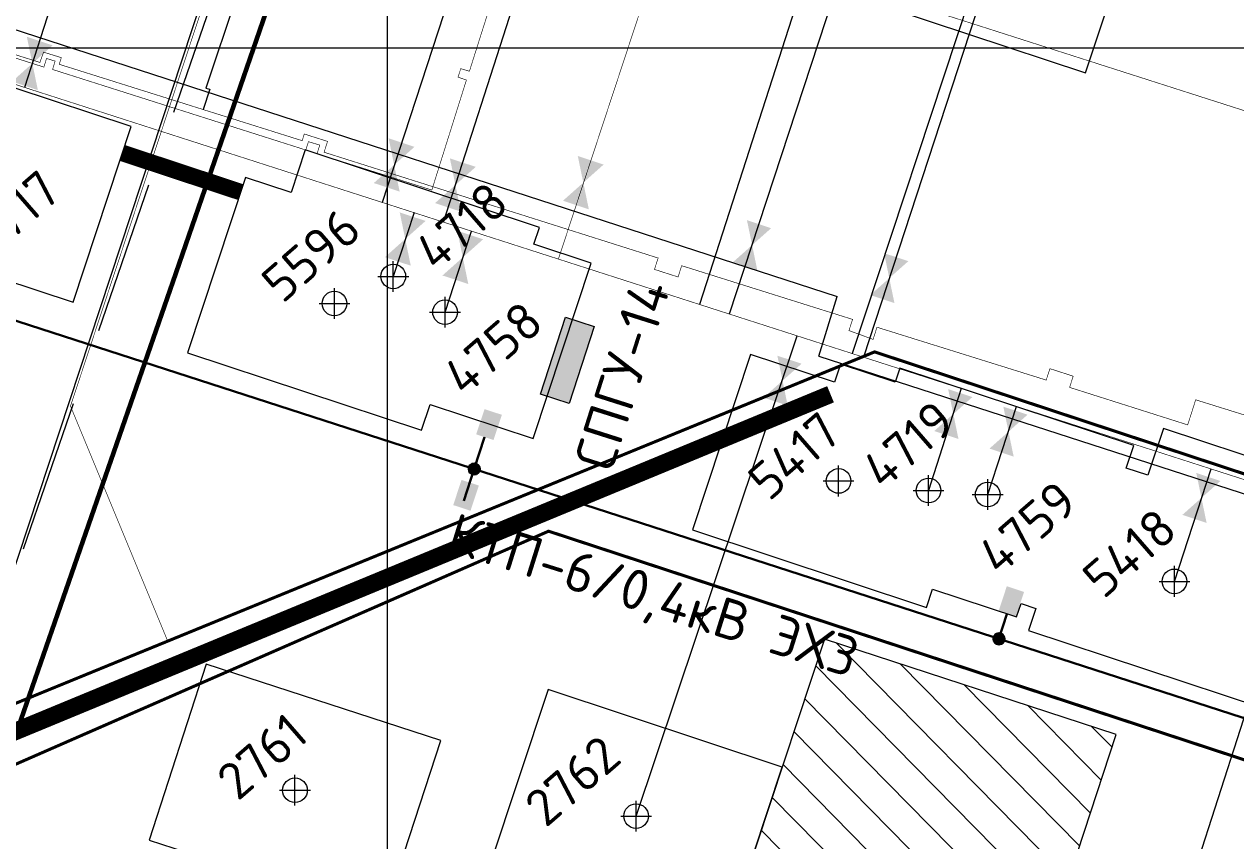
# Model space of a CAD drawing. Header units: millimetres. Extents: x 519 to 9564855, y -810 to 5021775.
# Drawn here: x 9541885.1 to 9542278.3, y 4996742.6 to 4997007.7 of the extents above; entities that cross this region are included whole.
import ezdxf
from ezdxf.enums import TextEntityAlignment as Align

# ---------------------------------------------------------------- set-up
doc = ezdxf.new("R2010")
doc.units = ezdxf.units.MM
doc.header["$LTSCALE"] = 2
doc.header["$MEASUREMENT"] = 0
doc.header["$PDMODE"] = 2
doc.header["$PDSIZE"] = 5
doc.linetypes.add('92051501$0$DASHED', pattern=[0.75, 0.5, -0.25])
doc.linetypes.add('ACAD_ISO02W100', pattern=[15, 12, -3])
for name, color, linetype, lineweight in [('200 скв. на 2010 год', 61, 'Continuous', 0), ('PPLINE_GAS', 4, 'GAS_LINE', 30), ('Stage 11.Object 2.Frame&Text', 26, 'Continuous', 53), ('SteamInjInfrastructure', 25, 'Continuous', 100), ('WELLS(drilled after 2000y)', 6, 'Continuous', 40), ('неф.коллектор', 94, 'g5_122_n', 30), ('Скв на 2025 допы от ХеКай', 204, 'Continuous', 0), ('Скважины на 2022 год', 60, 'Continuous', 13), ('Электро', 1, 'Continuous', 30), ('Электроснаб', 1, 'Continuous', 18), ('Электроснабжене', 1, 'Continuous', 18)]:
    doc.layers.add(name, color=color, linetype=linetype, lineweight=lineweight)
for name, color, linetype in [('2003-2004 Supplemental wells', 7, 'Continuous'), ('Existing roads', 41, 'Continuous'), ('FIBERGLASS', 212, 'Continuous'), ('GRID_PULKOVO', 7, 'Continuous'), ('OilColl&Flowlines', 3, 'Continuous'), ('Stage 12 wells.Text&Frame', 52, 'Continuous'), ('Stage VII wells', 9, 'Continuous'), ('Скважины  2018 года', 7, 'Continuous'), ('Скважины 2019г.', 241, 'Continuous'), ('Скважины на 2021 год', 7, 'Continuous')]:
    doc.layers.add(name, color=color, linetype=linetype)
doc.styles.add('92051501$0$STANDARD', font='simplex.shx')
doc.styles.add('Elect', font='isocpeur.ttf')
doc.styles.add('GeoApp', font='', dxfattribs={"height": 1})
doc.styles.get("Standard").update_dxf_attribs({"font": 'isocpeur.ttf', "width": 0.5})
doc.styles.get('GeoApp').set_extended_font_data('D431', italic=True)
doc.linetypes.add('g5_122_n', pattern='A,1,-1,1.5,-0.3,["Н",GeoApp,S=1,R=0,X=0,Y=-0.5],-1.5,1.5,-1,4,-1,4,-1,3', length=20.8)
doc.linetypes.add('GAS_LINE', pattern='A,0.5,-0.2,["G",92051501$0$STANDARD,S=0.1,R=0,X=-0.1,Y=-0.05],-0.05', length=0.75)

msp = doc.modelspace()

# ---------------------------------------------------------------- hatches: boundary and pattern name
at = {"linetype": 'ByBlock', "lineweight": 0, "ltscale": 80}
msp.add_hatch(color=1, dxfattribs=at).paths.add_polyline_path([(9542060.90493, 4996912.50303), (9542052.64204, 4996887.53072), (9542061.98067, 4996884.49642), (9542070.10888, 4996909.51249)])
at = {"layer": 'Скважины  2018 года', "linetype": 'ByBlock', "lineweight": 0, "ltscale": 50}
h = msp.add_hatch(dxfattribs=at)
h.set_pattern_fill('ANSI31', color=5, scale=80, angle=-90.4427269)
h.set_pattern_definition([(314.55727308, (4619392.119, 14577219.973), (7.125494614, 7.0162188185), [])])
h.paths.add_polyline_path([(9542239.50991, 4996777.06878), (9542144.84783, 4996808.02295), (9542100.89081, 4996675.16321), (9542195.92016, 4996644.02768)])
at = {"layer": 'Электро'}
for points in [[(9542031.81332, 4996874.54161), (9542037.42556, 4996872.68462), (9542040.13279, 4996880.86648), (9542034.52055, 4996882.72347)], [(9542024.34904, 4996851.56891), (9542029.96127, 4996849.71192), (9542032.6685, 4996857.89378), (9542027.05627, 4996859.75076)], [(9542201.28944, 4996817.042), (9542206.90167, 4996815.18501), (9542209.6089, 4996823.36687), (9542203.99667, 4996825.22386)]]:
    msp.add_hatch(color=256, dxfattribs=at).paths.add_polyline_path(points)
h = msp.add_hatch(color=256, dxfattribs=at)
edge = h.paths.add_edge_path()
edge.add_arc((9542031.17802, 4996863.30198), 1.80448, 0, 360)
h = msp.add_hatch(color=256, dxfattribs=at)
edge = h.paths.add_edge_path()
edge.add_arc((9542201.45937, 4996808.1421), 1.80448, 0, 360)
at = {"layer": 'Электроснаб', "linetype": '92051501$0$DASHED', "lineweight": 0}
for points in [[(9542031.81332, 4996874.54161), (9542037.42556, 4996872.68462), (9542040.13279, 4996880.86648), (9542034.52055, 4996882.72347)], [(9542201.28944, 4996817.042), (9542206.90167, 4996815.18501), (9542209.6089, 4996823.36687), (9542203.99667, 4996825.22386)]]:
    msp.add_hatch(color=1, dxfattribs=at).paths.add_polyline_path(points)
at = {"layer": 'Электроснаб', "lineweight": 0}
h = msp.add_hatch(color=1, dxfattribs=at)
edge = h.paths.add_edge_path()
edge.add_arc((9542031.17802, 4996863.30198), 1.80448, 0, 360)
msp.add_hatch(color=1, dxfattribs=at).paths.add_polyline_path([(9542024.34904, 4996851.56891), (9542029.96127, 4996849.71192), (9542032.6685, 4996857.89378), (9542027.05627, 4996859.75076)])
at = {"layer": 'Электроснаб', "linetype": '92051501$0$DASHED', "lineweight": 0}
h = msp.add_hatch(color=1, dxfattribs=at)
edge = h.paths.add_edge_path()
edge.add_arc((9542201.45937, 4996808.1421), 1.80448, 0, 360)
at = {"layer": 'Электроснабжене', "linetype": '92051501$0$DASHED', "lineweight": 0}
for points in [[(9542031.81332, 4996874.54161), (9542037.42556, 4996872.68462), (9542040.13279, 4996880.86648), (9542034.52055, 4996882.72347)], [(9542201.28944, 4996817.042), (9542206.90167, 4996815.18501), (9542209.6089, 4996823.36687), (9542203.99667, 4996825.22386)]]:
    msp.add_hatch(color=1, dxfattribs=at).paths.add_polyline_path(points)
at = {"layer": 'Электроснабжене', "lineweight": 0}
h = msp.add_hatch(color=1, dxfattribs=at)
edge = h.paths.add_edge_path()
edge.add_arc((9542031.17802, 4996863.30198), 1.80448, 0, 360)
msp.add_hatch(color=1, dxfattribs=at).paths.add_polyline_path([(9542024.34904, 4996851.56891), (9542029.96127, 4996849.71192), (9542032.6685, 4996857.89378), (9542027.05627, 4996859.75076)])
at = {"layer": 'Электроснабжене', "linetype": '92051501$0$DASHED', "lineweight": 0}
h = msp.add_hatch(color=1, dxfattribs=at)
edge = h.paths.add_edge_path()
edge.add_arc((9542201.45937, 4996808.1421), 1.80448, 0, 360)

# ---------------------------------------------------------------- linework, layer by layer
at = {"color": 6, "lineweight": 0}
for p, q in [((9541959.20756, 4997032.28714), (9541944.02487, 4996986.95543)), ((9541945.37721, 4996986.58168), (9541943.20929, 4996979.96972)), ((9541944.02487, 4996986.95543), (9541945.37721, 4996986.58168))]:
    msp.add_line(p, q, dxfattribs=at)
at = {"color": 0, "linetype": 'ByBlock', "lineweight": 0, "ltscale": 80}
msp.add_lwpolyline([(9542052.64204, 4996887.53072), (9542060.77026, 4996912.54679), (9542070.10888, 4996909.51249), (9542061.98067, 4996884.49642)], close=True, dxfattribs=at)
at = {"layer": '200 скв. на 2010 год', "color": 0, "linetype": 'ByBlock', "lineweight": 0}
for points in [[(9542016.82951, 4996884.1994), (9542016.82951, 4996884.1994), (9542050.26254, 4996873.13702), (9542069.11798, 4996930.12241), (9542050.51631, 4996936.27737)], [(9542242.77552, 4996863.54074), (9542245.21798, 4996870.92241), (9542169.23745, 4996896.06299), (9542167.73051, 4996891.50867)]]:
    msp.add_lwpolyline(points, dxfattribs=at)
for centre in [(9542021.7, 4996914.2), (9542197.8, 4996855)]:
    msp.add_circle(centre, 4, dxfattribs=at)
for p in [(9542021.7, 4996914.2), (9542197.8, 4996855)]:
    msp.add_point(p, dxfattribs=at)
at = {"layer": '2003-2004 Supplemental wells', "color": 0, "lineweight": 0, "ltscale": 5}
msp.add_point((9542083.7, 4996750.6), dxfattribs=at)
at = {"layer": 'Existing roads', "lineweight": 0, "const_width": 5.4}
msp.add_lwpolyline([(9541916.98824, 4996965.8703), (9541955.3535, 4996953.17593)], dxfattribs=at)
at = {"layer": 'Existing roads', "lineweight": 0, "const_width": 5.7, "flags": 128}
msp.add_lwpolyline([(9542146.78766, 4996887.54136), (9541292.14536, 4996533.95338)], dxfattribs=at)
at = {"layer": 'FIBERGLASS', "color": 5, "linetype": '92051501$0$DASHED', "lineweight": 0, "ltscale": 50}
msp.add_line((9542194.14782, 4997735.41625), (9541382.08701, 4995377.79909), dxfattribs=at)
at = {"layer": 'FIBERGLASS', "lineweight": 0, "const_width": 1}
msp.add_lwpolyline([(9537068.05, 4997002.22187), (9537981.72, 4996708.3), (9538034.79, 4996874.91), (9539300, 4996482.3), (9539854.3, 4997038.3), (9541302.5903, 4996549.89746), (9542161.1, 4996901.3), (9542450.6, 4996805.7), (9542706.4, 4996882.9), (9542843.8, 4997304.1), (9543427.4, 4997108.5), (9543551.3, 4997487.2), (9544168.068, 4997275.346), (9544226.79603, 4997449.75375)], dxfattribs=at)
at = {"layer": 'FIBERGLASS', "lineweight": 0, "ltscale": 5, "const_width": 1}
msp.add_lwpolyline([(9541202.46, 4996731.86), (9541157.86089, 4996595.43189), (9541344.59256, 4996532.15575), (9542055.29603, 4996843.09363), (9542442.74738, 4996715.71339), (9542720.61, 4996868.84), (9542838.83, 4997229.37), (9543081.81, 4997149.7), (9543145.77, 4997182.12), (9543440.72, 4997085.62), (9543558.29, 4997444.97), (9544154.46845, 4997245.2615), (9544223.59731, 4997450.79678)], dxfattribs=at)
at = {"layer": 'GRID_PULKOVO', "lineweight": 0}
for p, q in [((9542002.89283, 5010000), (9542002.89283, 4991998.07591)), ((9533000, 4997000), (9548000, 4997000))]:
    msp.add_line(p, q, dxfattribs=at)
at = {"layer": 'OilColl&Flowlines', "lineweight": 0, "ltscale": 40}
for p, q in [((9541929.8, 4997125.6), (9541885.26334, 4996987.15124)), ((9542053.3, 4997109.2), (9542001.33724, 4996949.8122)), ((9542021.7, 4996914.2), (9542030.30256, 4996940.49454)), ((9542197.8, 4996855), (9542207.0919, 4996883.53764))]:
    msp.add_line(p, q, dxfattribs=at)
at = {"layer": 'OilColl&Flowlines', "lineweight": 0}
for p, q in [((9542158, 4997083.6), (9542104.30734, 4996916.68844)), ((9542021.18445, 4996943.42768), (9542064.84675, 4997079.15837)), ((9542160.7, 4997056.4), (9542113.94942, 4996913.58674)), ((9542202.83842, 4997049.04291), (9542153.82977, 4996900.7579)), ((9542201.2, 4997033.2), (9542157.46198, 4996899.58948)), ((9542011.62883, 4996946.50157, -1.98839), (9542004.9, 4996925.8)), ((9542189.23019, 4996889.37017, -3.63029), (9542178.6, 4996856.3))]:
    msp.add_line(p, q, dxfattribs=at)
at = {"layer": 'OilColl&Flowlines', "linetype": 'ByBlock', "lineweight": 0}
msp.add_line((9542083.7, 4996750.6), (9542135.9825, 4996906.49907, -7.73332), dxfattribs=at)
at = {"layer": 'OilColl&Flowlines', "linetype": 'ByBlock', "lineweight": 0, "ltscale": 50, "const_width": 0.2}
msp.add_lwpolyline([(9542143.42845, 4997619.78867), (9541900.14483, 4996883.69007), (9541931.70263, 4996807.40378)], dxfattribs=at)
at = {"layer": 'OilColl&Flowlines', "color": 3, "linetype": 'ByBlock', "lineweight": 0, "ltscale": 80, "const_width": 0.2}
msp.add_lwpolyline([(9542234.11464, 4997261.67999), (9542180.978, 4997109.28691), (9542123.38916, 4997128.34326), (9542058.48308, 4996931.42934)], dxfattribs=at)
at = {"layer": 'OilColl&Flowlines', "lineweight": 0, "ltscale": 40, "const_width": 0.2}
msp.add_lwpolyline([(9541563.46, 4997090.67), (9542471.25098, 4996798.64879)], dxfattribs=at)
at = {"layer": 'OilColl&Flowlines', "lineweight": 0}
for points in [[(9541894.36591, 4997000.81917), (9541887.77028, 4996994.94442), (9541885.98041, 4997003.59378)], [(9541889.56015, 4996986.29506), (9541881.17465, 4996989.06967), (9541887.77028, 4996994.94442)], [(9542011.77508, 4996967.85771), (9542005.17945, 4996961.98296), (9542003.38958, 4996970.63232)], [(9542031.65757, 4996961.35618), (9542025.06194, 4996955.48143), (9542023.27207, 4996964.13079)], [(9542073.16121, 4996962.11874), (9542066.56558, 4996956.24399), (9542064.77571, 4996964.89335)], [(9542006.96932, 4996953.3336), (9541998.58382, 4996956.10821), (9542005.17945, 4996961.98296)], [(9542026.85181, 4996946.83207), (9542018.46631, 4996949.60668), (9542025.06194, 4996955.48143)], [(9542068.35545, 4996947.59463), (9542059.96995, 4996950.36924), (9542066.56558, 4996956.24399)], [(9542015.37716, 4996943.80873, -1.15418), (9542008.78153, 4996937.93398, -1.15418), (9542006.99166, 4996946.58334, -1.15418)], [(9542127.52579, 4996941.46293), (9542121.34577, 4996935.95836), (9542119.66869, 4996944.0627)], [(9542034.04848, 4996937.85066), (9542027.45284, 4996931.97591), (9542025.66298, 4996940.62527)], [(9542010.57139, 4996929.28461, -1.15418), (9542002.18589, 4996932.05922, -1.15418), (9542008.78153, 4996937.93398, -1.15418)], [(9542123.02285, 4996927.85402), (9542115.16575, 4996930.4538), (9542121.34577, 4996935.95836)], [(9542029.24271, 4996923.32655), (9542020.85721, 4996926.10116), (9542027.45284, 4996931.97591)], [(9542172.04008, 4996930.7484), (9542165.86006, 4996925.24383), (9542164.18297, 4996933.34818)], [(9542167.53714, 4996917.13949), (9542159.68003, 4996919.73927), (9542165.86006, 4996925.24383)], [(9542192.81954, 4996886.62518, -2.73738), (9542186.63951, 4996881.12062, -2.73738), (9542184.96243, 4996889.22496, -2.73738)], [(9542210.73157, 4996880.91206, -6.5037), (9542204.55155, 4996875.40749, -6.5037), (9542202.87447, 4996883.51183, -6.5037)], [(9542188.3166, 4996873.01628, -2.73738), (9542180.45949, 4996875.61605, -2.73738), (9542186.63951, 4996881.12062, -2.73738)], [(9542206.22863, 4996867.30315, -6.5037), (9542198.37153, 4996869.90292, -6.5037), (9542204.55155, 4996875.40749, -6.5037)], [(9542273.33894, 4996859.40128, -2.7694), (9542267.15892, 4996853.89671, -2.7694), (9542265.48183, 4996862.00105, -2.7694)], [(9542268.836, 4996845.79237, -2.7694), (9542260.97889, 4996848.39215, -2.7694), (9542267.15892, 4996853.89671, -2.7694)]]:
    msp.add_solid(points, dxfattribs=at)
at = {"layer": 'OilColl&Flowlines', "linetype": 'ByBlock', "lineweight": 0}
for points in [[(9542137.39997, 4996897.46266), (9542131.21995, 4996891.9581), (9542129.54286, 4996900.06244)], [(9542132.89703, 4996883.85376), (9542125.03992, 4996886.45353), (9542131.21995, 4996891.9581)]]:
    msp.add_solid(points, dxfattribs=at)
at = {"layer": 'PPLINE_GAS', "color": 4, "linetype": 'GAS_LINE', "lineweight": 0, "ltscale": 25}
for p, q in [((9541575.96726, 4997105.29839), (9542148.94604, 4996919.2536)), ((9542142.95455, 4996899.94455), (9542148.94604, 4996919.2536)), ((9542142.95455, 4996899.94455), (9543386.04343, 4996496.88323))]:
    msp.add_line(p, q, dxfattribs=at)
at = {"layer": 'Stage 12 wells.Text&Frame', "color": 0, "linetype": 'ByBlock', "lineweight": 0}
for points in [[(9542156.58385, 4997026.1498), (9542153.58202, 4997017.07759), (9542229.56255, 4996991.93701), (9542248.41798, 4997048.92241), (9542232.33074, 4997054.24539)], [(9541877.72239, 4996925.12676), (9541900.96255, 4996917.43701), (9541919.81798, 4996974.42241), (9541843.83745, 4996999.56299), (9541843.37761, 4996998.17324)], [(9542050.51631, 4996936.27737), (9542052.31798, 4996941.72241), (9541976.33745, 4996966.86299), (9541971.76883, 4996953.05556), (9541971.76883, 4996953.05556)], [(9542167.73051, 4996891.50867), (9542150.03745, 4996897.36299), (9542148.07774, 4996891.44027)], [(9542327.70717, 4996841.92083), (9542330.81798, 4996851.32241), (9542254.83745, 4996876.46299), (9542249.79562, 4996861.22541)], [(9542179.89838, 4996824.25823), (9542207.16255, 4996815.23701), (9542208.6094, 4996819.60974)]]:
    msp.add_lwpolyline(points, dxfattribs=at)
for centre in [(9542004.9, 4996925.8), (9542178.6, 4996856.3)]:
    msp.add_circle(centre, 4, dxfattribs=at)
for p in [(9542004.9, 4996925.8), (9542178.6, 4996856.3)]:
    msp.add_point(p, dxfattribs=at)
at = {"layer": 'Stage VII wells', "color": 0, "linetype": 'ByBlock', "lineweight": 0}
msp.add_lwpolyline([(9542036.28202, 4996734.6776), (9542112.26255, 4996709.53702), (9542131.11798, 4996766.52241), (9542055.13745, 4996791.66299)], close=True, dxfattribs=at)
msp.add_circle((9542083.7, 4996750.6), 4, dxfattribs=at)
at = {"layer": 'Stage VII wells', "color": 0, "linetype": 'ByBlock', "lineweight": 0, "ltscale": 80}
msp.add_point((9542083.7, 4996750.6), dxfattribs=at)
at = {"layer": 'SteamInjInfrastructure', "linetype": 'ByBlock', "lineweight": 0, "ltscale": 80}
msp.add_line((9542173.65451, 4997715.9035), (9541863.62092, 4996775.81336), dxfattribs=at)
at = {"layer": 'WELLS(drilled after 2000y)', "color": 6, "lineweight": 0, "const_width": 0.2}
msp.add_lwpolyline([(9542042.286, 4997032.493), (9542029.607, 4996992.411), (9542026.801, 4996993.253), (9542025.9, 4996990.508), (9542028.627, 4996989.538), (9542017.398, 4996953.836), (9541980.15968, 4996965.64048), (9541981.043, 4996968.427), (9541977.36741, 4996969.55221), (9541976.50388, 4996966.83802), (9541894.32572, 4996992.98343), (9541895.16564, 4996995.69685), (9541892.37548, 4996996.56052), (9541891.50495, 4996993.74821), (9541851.496, 4997006.563)], dxfattribs=at)
at = {"layer": 'WELLS(drilled after 2000y)', "color": 6, "lineweight": 0, "const_width": 0.2, "elevation": -24.66909}
msp.add_lwpolyline([(9542308.034, 4996872.413), (9542265.291, 4996885.748), (9542262.70307, 4996877.60187), (9542224.37967, 4996889.77675), (9542225.541, 4996893.412), (9542217.98772, 4996895.85385), (9542216.79, 4996892.149), (9542161.8539, 4996909.30556), (9542160.61759, 4996905.34737), (9542152.77123, 4996908.22567), (9542153.951, 4996911.846), (9542098.48031, 4996929.28296), (9542097.333, 4996925.615), (9542089.66157, 4996928.07226), (9542090.846, 4996931.77), (9541982.44104, 4996966.11813), (9541983.559, 4996969.635), (9541976.01465, 4996972.03382), (9541975.326, 4996969.868), (9541896.48758, 4996994.66519), (9541897.177, 4996996.822), (9541891.42, 4996998.596), (9541890.21, 4996995.268), (9541853.27426, 4997006.97072)], dxfattribs=at)
at = {"layer": 'неф.коллектор', "linetype": 'ByBlock', "lineweight": 0, "ltscale": 50, "const_width": 0.2}
msp.add_lwpolyline([(9541492.01427, 4997232.30414), (9542567.43586, 4996887.90069), (9542534.34159, 4996778.35359)], dxfattribs=at)
at = {"layer": 'Скв на 2025 допы от ХеКай', "color": 244, "linetype": 'ACAD_ISO02W100', "lineweight": 0, "true_color": 0x991b1e, "const_width": 1.5, "elevation": 23.89046}
msp.add_lwpolyline([(9539371.99663, 4997269.22699), (9539639.56304, 4997181.37805), (9539953.29769, 4997078.30478), (9540678.73072, 4996840.1926), (9540701.13885, 4996795.87752), (9540805.94244, 4996761.46782), (9540850.25751, 4996783.87595), (9541778.96857, 4996478.95625), (9541933.60866, 4996924.71284), (9541959.59701, 4997000.01304), (9541984.406, 4997071.89607), (9542017.0262, 4997166.41176), (9542028.623, 4997200.01304), (9542056.87793, 4997285.92151), (9542079.72467, 4997355.5053), (9542077.25468, 4997367.30989), (9542097.18736, 4997428.05079), (9542106.17218, 4997436.09083), (9542151.59188, 4997574.39346), (9542047.08076, 4997608.70716), (9542065.79733, 4997665.7132), (9542054.72165, 4997718.62031), (9542078.12789, 4997789.91), (9542071.12629, 4997792.23624)], dxfattribs=at)
at = {"layer": 'Скважины  2018 года', "color": 3, "linetype": 'ByBlock', "lineweight": 0, "ltscale": 50}
msp.add_line((9542258.4, 4996826.8), (9542270.31422, 4996863.2868, -3.75224), dxfattribs=at)
at = {"layer": 'Скважины  2018 года', "color": 0, "linetype": 'ByBlock', "lineweight": 0}
for points in [[(9542249.79562, 4996861.22541), (9542242.77552, 4996863.54074)], [(9542208.6094, 4996819.60974), (9542213.38982, 4996818.02798)], [(9542213.38982, 4996818.02798), (9542211.0178, 4996810.83358), (9542286.99478, 4996785.78368), (9542288.89252, 4996791.53958)]]:
    msp.add_lwpolyline(points, dxfattribs=at)
at = {"layer": 'Скважины  2018 года', "color": 5, "linetype": 'ByBlock', "lineweight": 0, "ltscale": 50}
msp.add_lwpolyline([(9542239.50991, 4996777.06878), (9542144.84783, 4996808.02295), (9542100.89081, 4996675.16321), (9542195.92016, 4996644.02768)], close=True, dxfattribs=at)
at = {"layer": 'Скважины  2018 года', "color": 0, "linetype": 'ByBlock', "lineweight": 0}
msp.add_circle((9542258.4, 4996826.8), 4, dxfattribs=at)
msp.add_point((9542258.4, 4996826.8), dxfattribs=at)
at = {"layer": 'Скважины 2019г.', "color": 3, "linetype": 'ByBlock', "lineweight": 0, "ltscale": 50}
msp.add_line((9542252.7, 4996694.6), (9542303.52688, 4996852.60284), dxfattribs=at)
at = {"layer": 'Скважины 2019г.', "color": 0, "linetype": 'ByBlock', "lineweight": 0}
msp.add_lwpolyline([(9542148.07774, 4996891.44027), (9542120.85969, 4996900.45424), (9542101.99664, 4996843.49649), (9542177.94031, 4996818.34576), (9542179.89838, 4996824.25823)], dxfattribs=at)
msp.add_circle((9542149.4, 4996859.4), 4, dxfattribs=at)
msp.add_point((9542149.4, 4996859.4), dxfattribs=at)
at = {"layer": 'Скважины на 2021 год', "lineweight": 0}
msp.add_circle((9541973, 4996759), 4, dxfattribs=at)
at = {"layer": 'Скважины на 2021 год', "lineweight": 0, "ltscale": 50}
msp.add_point((9541973, 4996759), dxfattribs=at)
at = {"layer": 'Скважины на 2022 год', "color": 0, "linetype": 'ByBlock', "lineweight": 0}
msp.add_lwpolyline([(9541971.76883, 4996953.05556), (9541956.93745, 4996957.96299), (9541938.08202, 4996900.9776), (9542014.06254, 4996875.83702), (9542016.82951, 4996884.1994)], dxfattribs=at)
at = {"layer": 'Скважины на 2022 год', "color": 0, "lineweight": 0}
msp.add_lwpolyline([(9541925.68723, 4996742.82898), (9542001.77175, 4996718.10762), (9542020.31277, 4996775.17102), (9541944.22825, 4996799.89238)], close=True, dxfattribs=at)
at = {"layer": 'Скважины на 2022 год', "color": 0, "linetype": 'ByBlock', "lineweight": 0}
msp.add_circle((9541985.8, 4996917), 4, dxfattribs=at)
msp.add_point((9541985.8, 4996917), dxfattribs=at)
at = {"layer": 'Электро'}
for p, q in [((9542667.92493, 4996657.12022, 0), (9541618.071, 4996997.01867, 0)), ((9542034.52679, 4996873.64774), (9542031.17802, 4996863.30198, 0)), ((9542031.17802, 4996863.30198, 0), (9542027.82925, 4996852.95622, 0)), ((9542204.04849, 4996816.14099), (9542201.45937, 4996808.1421, 0))]:
    msp.add_line(p, q, dxfattribs=at)
for centre in [(9542031.17802, 4996863.30198, 0), (9542201.45937, 4996808.1421, 0)]:
    msp.add_circle(centre, 1.80448, dxfattribs=at)
at = {"layer": 'Электроснаб', "color": 1, "linetype": 'ByBlock', "lineweight": 0}
msp.add_line((9542667.92493, 4996657.12022, 0), (9541618.071, 4996997.01867, 0), dxfattribs=at)
at = {"layer": 'Электроснаб', "color": 1, "linetype": '92051501$0$DASHED', "lineweight": 0}
for p, q in [((9542034.52679, 4996873.64774), (9542031.17802, 4996863.30198, 0)), ((9542204.04849, 4996816.14099), (9542201.45937, 4996808.1421, 0))]:
    msp.add_line(p, q, dxfattribs=at)
at = {"layer": 'Электроснаб', "color": 1, "lineweight": 0}
msp.add_line((9542031.17802, 4996863.30198, 0), (9542027.82925, 4996852.95622, 0), dxfattribs=at)
msp.add_circle((9542031.17802, 4996863.30198, 0), 1.80448, dxfattribs=at)
at = {"layer": 'Электроснаб', "color": 1, "linetype": '92051501$0$DASHED', "lineweight": 0}
msp.add_circle((9542201.45937, 4996808.1421, 0), 1.80448, dxfattribs=at)
at = {"layer": 'Электроснабжене', "color": 1, "linetype": 'ByBlock', "lineweight": 0}
msp.add_line((9542667.92493, 4996657.12022, 0), (9541618.071, 4996997.01867, 0), dxfattribs=at)
at = {"layer": 'Электроснабжене', "color": 1, "linetype": '92051501$0$DASHED', "lineweight": 0}
for p, q in [((9542034.52679, 4996873.64774), (9542031.17802, 4996863.30198, 0)), ((9542204.04849, 4996816.14099), (9542201.45937, 4996808.1421, 0))]:
    msp.add_line(p, q, dxfattribs=at)
at = {"layer": 'Электроснабжене', "color": 1, "lineweight": 0}
msp.add_line((9542031.17802, 4996863.30198, 0), (9542027.82925, 4996852.95622, 0), dxfattribs=at)
msp.add_circle((9542031.17802, 4996863.30198, 0), 1.80448, dxfattribs=at)
at = {"layer": 'Электроснабжене', "color": 1, "linetype": '92051501$0$DASHED', "lineweight": 0}
msp.add_circle((9542201.45937, 4996808.1421, 0), 1.80448, dxfattribs=at)

# ---------------------------------------------------------------- texts
at = {"layer": '200 скв. на 2010 год', "color": 0, "linetype": 'ByBlock', "lineweight": 0, "style": 'Elect'}
for s, p in [('4758', (9542027.87204, 4996886.42761)), ('4759', (9542201.40294, 4996828.25114))]:
    msp.add_text(s, height=12, rotation=41, dxfattribs=at).set_placement(p)
at = {"layer": 'Stage 11.Object 2.Frame&Text', "color": 5, "lineweight": 0, "style": 'Elect'}
msp.add_text('CПГУ-14', height=13.005167, rotation=72.3625988, dxfattribs=at).set_placement((9542075.68172, 4996861.4732, 0.111))
at = {"layer": 'Stage 12 wells.Text&Frame', "color": 0, "linetype": 'ByBlock', "lineweight": 0, "style": 'Elect'}
for s, p in [('4717', (9541873.77382, 4996931.16259)), ('4718', (9542018.7001, 4996927.00102)), ('4719', (9542163.76792, 4996856.09845))]:
    msp.add_text(s, height=12, rotation=41, dxfattribs=at).set_placement(p)
at = {"layer": 'Stage VII wells', "color": 0, "linetype": 'ByBlock', "lineweight": 0, "style": 'Elect'}
msp.add_text('2762', height=12, rotation=41, dxfattribs=at).set_placement((9542054.38395, 4996746.56897))
at = {"layer": 'Скважины  2018 года', "color": 0, "linetype": 'ByBlock', "lineweight": 0, "style": 'Elect'}
msp.add_text('5418', height=12, rotation=41, dxfattribs=at).set_placement((9542235.38464, 4996820.76561))
at = {"layer": 'Скважины 2019г.', "color": 0, "linetype": 'ByBlock', "lineweight": 0, "style": 'Elect'}
msp.add_text('5417', height=12, rotation=41, dxfattribs=at).set_placement((9542126.83109, 4996852.48687))
at = {"layer": 'Скважины на 2021 год', "lineweight": 0}
msp.add_text('2761', height=12, rotation=41, dxfattribs=at).set_placement((9541956.80468, 4996752.47889), align=Align.BOTTOM_LEFT)
at = {"layer": 'Скважины на 2022 год', "color": 0, "linetype": 'ByBlock', "lineweight": 0, "style": 'Elect'}
msp.add_text('5596', height=12, rotation=41, dxfattribs=at).set_placement((9541968.94113, 4996916.68345))
at = {"layer": 'Электро', "style": 'Elect'}
msp.add_text('КТП-6/0,4кВ ЭХЗ', height=13.0051675, rotation=342.5483513, dxfattribs=at).set_placement((9542021.52781, 4996836.84049))
at = {"layer": 'Электроснаб', "color": 1, "linetype": '92051501$0$DASHED', "lineweight": 0, "style": 'Elect'}
msp.add_text('КТП-6/0,4кВ ЭХЗ', height=13.0051675, rotation=342.5483513, dxfattribs=at).set_placement((9542021.52781, 4996836.84049))
at = {"layer": 'Электроснабжене', "color": 1, "linetype": '92051501$0$DASHED', "lineweight": 0, "style": 'Elect'}
msp.add_text('КТП-6/0,4кВ ЭХЗ', height=13.0051675, rotation=342.5483513, dxfattribs=at).set_placement((9542021.52781, 4996836.84049))

doc.saveas('drawing.dxf')
